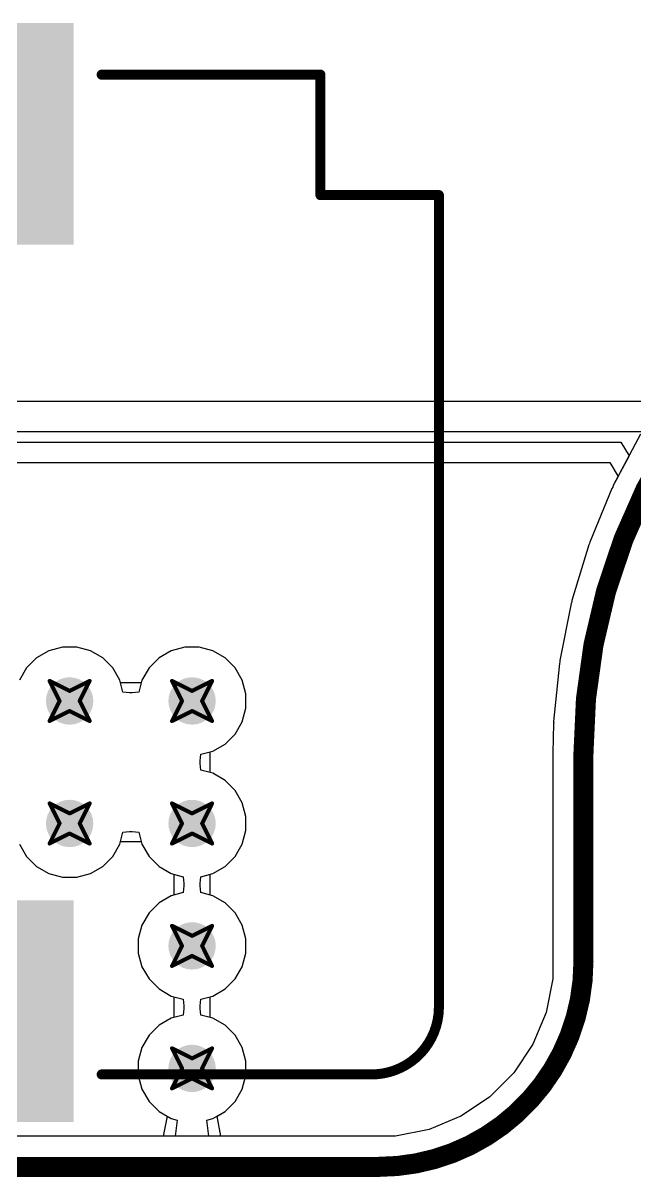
# Model space of a CAD drawing. Header units: inches. Extents: x -36 to 349, y -11 to 240.
# Drawn here: x 76.41 to 84.15, y -11.13 to 3.47 of the extents above; entities that cross this region are included whole.
import ezdxf

# ---------------------------------------------------------------- set-up
doc = ezdxf.new("R2010")
doc.units = ezdxf.units.IN
for name, color, linetype in [('Board Outline', 216, 'Continuous'), ('Bottom Layer', 5, 'Continuous'), ('Drill Drawing', 1, 'Continuous'), ('Layer 1', 16, 'Continuous'), ('Layer 2', 76, 'Continuous'), ('Top Layer', 1, 'Continuous'), ('Top Overlay', 2, 'Continuous'), ('Top Paste', 8, 'Continuous'), ('Top Solder', 216, 'Continuous'), ('Via Holes', 16, 'Continuous')]:
    doc.layers.add(name, color=color, linetype=linetype)

# ---------------------------------------------------------------- blocks, each defined once
blk = doc.blocks.new('SLF12575T_221M1R3_PF_326')
at = {"layer": 'Top Layer'}
for points in [[(-6.85, 1.6), (-4.25, 1.6), (-4.25, -1.6), (-6.85, -1.6)], [(4.25, 1.6), (6.85, 1.6), (6.85, -1.6), (4.25, -1.6)]]:
    blk.add_hatch(color=1, dxfattribs=at).paths.add_polyline_path(points)
at = {"layer": 'Top Paste'}
for points in [[(-6.85, 1.6), (-4.25, 1.6), (-4.25, -1.6), (-6.85, -1.6)], [(4.25, 1.6), (6.85, 1.6), (6.85, -1.6), (4.25, -1.6)]]:
    blk.add_hatch(color=8, dxfattribs=at).paths.add_polyline_path(points)
at = {"layer": 'Top Solder'}
for points in [[(-6.952, 1.702), (-4.148, 1.702), (-4.148, -1.702), (-6.952, -1.702)], [(4.148, 1.702), (6.952, 1.702), (6.952, -1.702), (4.148, -1.702)]]:
    blk.add_hatch(color=216, dxfattribs=at).paths.add_polyline_path(points)
at = {"layer": 'Top Overlay'}
for points in [[(-4.775, 4.826, 0.127, 0.127, 0), (-4.775, 6.325, 0.127, 0.127, 0)], [(5.512, 6.325, 0.127, 0.127, 0), (-4.775, 6.325, 0.127, 0.127, 0)], [(5.512, 6.325, 0.127, 0.127, -0.414214), (6.35, 5.461, 0.127, 0.127, 0)], [(6.35, 2.057, 0.127, 0.127, 0), (6.35, 5.461, 0.127, 0.127, 0)], [(-6.299, 2.057, 0.127, 0.127, 0), (-6.299, 4.826, 0.127, 0.127, 0)], [(-4.775, 4.826, 0.127, 0.127, 0), (-6.299, 4.826, 0.127, 0.127, 0)], [(-6.35, -5.461, 0.127, 0.127, 0), (-6.35, -2.057, 0.127, 0.127, 0)], [(6.35, -5.461, 0.127, 0.127, 0), (6.35, -2.057, 0.127, 0.127, 0)], [(-5.512, -6.325, 0.127, 0.127, -0.414214), (-6.35, -5.461, 0.127, 0.127, 0)], [(6.35, -5.461, 0.127, 0.127, -0.414214), (5.512, -6.325, 0.127, 0.127, 0)], [(5.512, -6.325, 0.127, 0.127, 0), (-5.512, -6.325, 0.127, 0.127, 0)]]:
    blk.add_lwpolyline(points, format="xyseb", dxfattribs=at)
for points in [[(-4.807, 6.325, 0.0635, 0.0635, 1), (-4.743, 6.325, 0.0635, 0.0635, 1)], [(-4.807, 6.325, 0.0635, 0.0635, 1), (-4.743, 6.325, 0.0635, 0.0635, 1)], [(5.48, 6.325, 0.0635, 0.0635, 1), (5.544, 6.325, 0.0635, 0.0635, 1)], [(5.48, 6.325, 0.0635, 0.0635, 1), (5.544, 6.325, 0.0635, 0.0635, 1)], [(6.318, 5.461, 0.0635, 0.0635, 1), (6.382, 5.461, 0.0635, 0.0635, 1)], [(6.318, 5.461, 0.0635, 0.0635, 1), (6.382, 5.461, 0.0635, 0.0635, 1)], [(-6.331, 4.826, 0.0635, 0.0635, 1), (-6.267, 4.826, 0.0635, 0.0635, 1)], [(-6.331, 4.826, 0.0635, 0.0635, 1), (-6.267, 4.826, 0.0635, 0.0635, 1)], [(-4.807, 4.826, 0.0635, 0.0635, 1), (-4.743, 4.826, 0.0635, 0.0635, 1)], [(-4.807, 4.826, 0.0635, 0.0635, 1), (-4.743, 4.826, 0.0635, 0.0635, 1)], [(-6.331, 2.057, 0.0635, 0.0635, 1), (-6.267, 2.057, 0.0635, 0.0635, 1)], [(6.318, 2.057, 0.0635, 0.0635, 1), (6.382, 2.057, 0.0635, 0.0635, 1)], [(-6.382, -2.057, 0.0635, 0.0635, 1), (-6.318, -2.057, 0.0635, 0.0635, 1)], [(6.318, -2.057, 0.0635, 0.0635, 1), (6.382, -2.057, 0.0635, 0.0635, 1)], [(-6.382, -5.461, 0.0635, 0.0635, 1), (-6.318, -5.461, 0.0635, 0.0635, 1)], [(-6.382, -5.461, 0.0635, 0.0635, 1), (-6.318, -5.461, 0.0635, 0.0635, 1)], [(6.318, -5.461, 0.0635, 0.0635, 1), (6.382, -5.461, 0.0635, 0.0635, 1)], [(6.318, -5.461, 0.0635, 0.0635, 1), (6.382, -5.461, 0.0635, 0.0635, 1)], [(-5.544, -6.325, 0.0635, 0.0635, 1), (-5.48, -6.325, 0.0635, 0.0635, 1)], [(-5.544, -6.325, 0.0635, 0.0635, 1), (-5.48, -6.325, 0.0635, 0.0635, 1)], [(5.48, -6.325, 0.0635, 0.0635, 1), (5.544, -6.325, 0.0635, 0.0635, 1)], [(5.48, -6.325, 0.0635, 0.0635, 1), (5.544, -6.325, 0.0635, 0.0635, 1)]]:
    blk.add_lwpolyline(points, format="xyseb", close=True, dxfattribs=at)

msp = doc.modelspace()

# ---------------------------------------------------------------- hatches: boundary and pattern name
at = {"layer": 'Bottom Layer'}
h = msp.add_hatch(color=5, dxfattribs=at)
edge = h.paths.add_edge_path()
edge.add_arc((76.996, -5.105), 0.3, 0, 360)
h = msp.add_hatch(color=5, dxfattribs=at)
edge = h.paths.add_edge_path()
edge.add_arc((78.546, -5.105), 0.3, 0, 360)
h = msp.add_hatch(color=5, dxfattribs=at)
edge = h.paths.add_edge_path()
edge.add_arc((76.996, -6.655), 0.3, 0, 360)
h = msp.add_hatch(color=5, dxfattribs=at)
edge = h.paths.add_edge_path()
edge.add_arc((78.546, -6.655), 0.3, 0, 360)
h = msp.add_hatch(color=5, dxfattribs=at)
edge = h.paths.add_edge_path()
edge.add_arc((78.546, -8.204), 0.3, 0, 360)
h = msp.add_hatch(color=5, dxfattribs=at)
edge = h.paths.add_edge_path()
edge.add_arc((78.546, -9.754), 0.3, 0, 360)
at = {"layer": 'Layer 1'}
h = msp.add_hatch(color=16, dxfattribs=at)
edge = h.paths.add_edge_path()
edge.add_arc((76.996, -5.105), 0.3, 0, 360)
h = msp.add_hatch(color=16, dxfattribs=at)
edge = h.paths.add_edge_path()
edge.add_arc((78.546, -5.105), 0.3, 0, 360)
h = msp.add_hatch(color=16, dxfattribs=at)
edge = h.paths.add_edge_path()
edge.add_arc((76.996, -6.655), 0.3, 0, 360)
h = msp.add_hatch(color=16, dxfattribs=at)
edge = h.paths.add_edge_path()
edge.add_arc((78.546, -6.655), 0.3, 0, 360)
h = msp.add_hatch(color=16, dxfattribs=at)
edge = h.paths.add_edge_path()
edge.add_arc((78.546, -8.204), 0.3, 0, 360)
h = msp.add_hatch(color=16, dxfattribs=at)
edge = h.paths.add_edge_path()
edge.add_arc((78.546, -9.754), 0.3, 0, 360)
at = {"layer": 'Layer 2'}
h = msp.add_hatch(color=76, dxfattribs=at)
edge = h.paths.add_edge_path()
edge.add_arc((76.996, -5.105), 0.3, 0, 360)
h = msp.add_hatch(color=76, dxfattribs=at)
edge = h.paths.add_edge_path()
edge.add_arc((78.546, -5.105), 0.3, 0, 360)
h = msp.add_hatch(color=76, dxfattribs=at)
edge = h.paths.add_edge_path()
edge.add_arc((76.996, -6.655), 0.3, 0, 360)
h = msp.add_hatch(color=76, dxfattribs=at)
edge = h.paths.add_edge_path()
edge.add_arc((78.546, -6.655), 0.3, 0, 360)
h = msp.add_hatch(color=76, dxfattribs=at)
edge = h.paths.add_edge_path()
edge.add_arc((78.546, -8.204), 0.3, 0, 360)
h = msp.add_hatch(color=76, dxfattribs=at)
edge = h.paths.add_edge_path()
edge.add_arc((78.546, -9.754), 0.3, 0, 360)
at = {"layer": 'Top Layer'}
h = msp.add_hatch(color=1, dxfattribs=at)
edge = h.paths.add_edge_path()
edge.add_arc((76.996, -5.105), 0.3, 0, 360)
h = msp.add_hatch(color=1, dxfattribs=at)
edge = h.paths.add_edge_path()
edge.add_arc((78.546, -5.105), 0.3, 0, 360)
h = msp.add_hatch(color=1, dxfattribs=at)
edge = h.paths.add_edge_path()
edge.add_arc((76.996, -6.655), 0.3, 0, 360)
h = msp.add_hatch(color=1, dxfattribs=at)
edge = h.paths.add_edge_path()
edge.add_arc((78.546, -6.655), 0.3, 0, 360)
h = msp.add_hatch(color=1, dxfattribs=at)
edge = h.paths.add_edge_path()
edge.add_arc((78.546, -8.204), 0.3, 0, 360)
h = msp.add_hatch(color=1, dxfattribs=at)
edge = h.paths.add_edge_path()
edge.add_arc((78.546, -9.754), 0.3, 0, 360)
at = {"layer": 'Via Holes'}
h = msp.add_hatch(color=7, dxfattribs=at)
edge = h.paths.add_edge_path()
edge.add_arc((76.996, -5.105), 0.15, 0, 360)
h = msp.add_hatch(color=7, dxfattribs=at)
edge = h.paths.add_edge_path()
edge.add_arc((78.546, -5.105), 0.15, 0, 360)
h = msp.add_hatch(color=7, dxfattribs=at)
edge = h.paths.add_edge_path()
edge.add_arc((76.996, -6.655), 0.15, 0, 360)
h = msp.add_hatch(color=7, dxfattribs=at)
edge = h.paths.add_edge_path()
edge.add_arc((78.546, -6.655), 0.15, 0, 360)
h = msp.add_hatch(color=7, dxfattribs=at)
edge = h.paths.add_edge_path()
edge.add_arc((78.546, -8.204), 0.15, 0, 360)
h = msp.add_hatch(color=7, dxfattribs=at)
edge = h.paths.add_edge_path()
edge.add_arc((78.546, -9.754), 0.15, 0, 360)

# ---------------------------------------------------------------- linework, layer by layer
at = {"layer": 'Board Outline'}
for points in [[(83.5, -5.77, 0.254, 0.254, -0.414214), (91, 1.73, 0.254, 0.254, 0)], [(83.5, -8.403, 0.254, 0.254, 0), (83.5, -5.77, 0.254, 0.254, 0)], [(83.5, -8.403, 0.254, 0.254, -0.414214), (80.903, -11, 0.254, 0.254, 0)], [(-2.521, -11, 0.254, 0.254, 0), (80.911, -11, 0.254, 0.254, 0)]]:
    msp.add_lwpolyline(points, format="xyseb", dxfattribs=at)
for points in [[(83.437, -5.77, 0.127, 0.127, 1), (83.564, -5.77, 0.127, 0.127, 1)], [(83.437, -5.77, 0.127, 0.127, 1), (83.564, -5.77, 0.127, 0.127, 1)], [(83.437, -8.403, 0.127, 0.127, 1), (83.564, -8.403, 0.127, 0.127, 1)], [(83.437, -8.403, 0.127, 0.127, 1), (83.564, -8.403, 0.127, 0.127, 1)], [(80.839, -11, 0.127, 0.127, 1), (80.966, -11, 0.127, 0.127, 1)], [(80.847, -11, 0.127, 0.127, 1), (80.974, -11, 0.127, 0.127, 1)]]:
    msp.add_lwpolyline(points, format="xyseb", close=True, dxfattribs=at)
at = {"layer": 'Bottom Layer'}
for p, q in [((84.243, -1.702), (39.095, -1.702)), ((56.164, -2.09), (83.835, -2.09)), ((83.835, -2.09), (83.939, -2.264)), ((83.939, -2.264), (83.877, -2.38)), ((83.861, -2.415), (83.58, -3.095)), ((83.872, -2.399), (83.861, -2.415)), ((83.877, -2.38), (83.872, -2.399)), ((83.567, -3.131), (83.353, -3.835)), ((83.576, -3.114), (83.567, -3.131)), ((83.58, -3.095), (83.576, -3.114)), ((83.344, -3.872), (83.2, -4.594)), ((83.351, -3.854), (83.344, -3.872)), ((83.353, -3.835), (83.351, -3.854)), ((76.734, -4.471), (76.578, -4.56)), ((76.907, -4.424), (76.734, -4.471)), ((77.086, -4.424), (76.907, -4.424)), ((77.259, -4.471), (77.086, -4.424)), ((77.415, -4.56), (77.259, -4.471)), ((78.283, -4.471), (78.128, -4.56)), ((78.456, -4.424), (78.283, -4.471)), ((78.635, -4.424), (78.456, -4.424)), ((78.809, -4.471), (78.635, -4.424)), ((78.964, -4.56), (78.809, -4.471)), ((76.578, -4.56), (76.451, -4.687)), ((77.541, -4.687), (77.415, -4.56)), ((78.128, -4.56), (78.001, -4.687)), ((79.091, -4.687), (78.964, -4.56)), ((83.195, -4.631), (83.122, -5.364)), ((83.2, -4.613), (83.195, -4.631)), ((83.2, -4.594), (83.2, -4.613)), ((76.451, -4.687), (76.362, -4.843)), ((77.631, -4.843), (77.541, -4.687)), ((78.001, -4.687), (77.911, -4.843)), ((79.18, -4.843), (79.091, -4.687)), ((77.671, -4.993), (77.631, -4.843)), ((77.911, -4.843), (77.871, -4.993)), ((79.227, -5.016), (79.18, -4.843)), ((77.755, -5.003), (77.671, -4.993)), ((77.787, -5.003), (77.755, -5.003)), ((77.871, -4.993), (77.787, -5.003)), ((79.227, -5.195), (79.227, -5.016)), ((79.18, -5.368), (79.227, -5.195)), ((79.091, -5.524), (79.18, -5.368)), ((83.121, -5.392), (83.112, -5.76)), ((83.124, -5.378), (83.121, -5.392)), ((83.122, -5.364), (83.124, -5.378)), ((78.964, -5.65), (79.091, -5.524)), ((78.809, -5.74), (78.964, -5.65)), ((78.648, -5.864), (78.658, -5.78)), ((78.658, -5.78), (78.809, -5.74)), ((83.112, -5.76), (83.112, -5.765)), ((83.112, -5.765), (83.112, -5.77)), ((83.112, -5.77), (83.112, -8.403)), ((78.648, -5.896), (78.648, -5.864)), ((78.658, -5.98), (78.648, -5.896)), ((78.809, -6.02), (78.658, -5.98)), ((78.964, -6.11), (78.809, -6.02)), ((79.091, -6.237), (78.964, -6.11)), ((79.18, -6.392), (79.091, -6.237)), ((79.227, -6.565), (79.18, -6.392)), ((79.227, -6.744), (79.227, -6.565)), ((77.631, -6.918), (77.671, -6.767)), ((77.671, -6.767), (77.755, -6.757)), ((77.755, -6.757), (77.787, -6.757)), ((77.787, -6.757), (77.871, -6.767)), ((77.871, -6.767), (77.911, -6.918)), ((79.18, -6.918), (79.227, -6.744)), ((76.362, -6.918), (76.451, -7.073)), ((77.541, -7.073), (77.631, -6.918)), ((77.911, -6.918), (78.001, -7.073)), ((79.091, -7.073), (79.18, -6.918)), ((76.451, -7.073), (76.578, -7.2)), ((77.415, -7.2), (77.541, -7.073)), ((78.001, -7.073), (78.128, -7.2)), ((78.964, -7.2), (79.091, -7.073)), ((76.578, -7.2), (76.734, -7.289)), ((76.734, -7.289), (76.907, -7.336)), ((77.086, -7.336), (77.259, -7.289)), ((77.259, -7.289), (77.415, -7.2)), ((78.128, -7.2), (78.283, -7.289)), ((78.283, -7.289), (78.433, -7.33)), ((78.658, -7.33), (78.809, -7.289)), ((78.809, -7.289), (78.964, -7.2)), ((76.907, -7.336), (77.086, -7.336)), ((78.433, -7.33), (78.443, -7.414)), ((78.443, -7.445), (78.433, -7.529)), ((78.443, -7.414), (78.443, -7.445)), ((78.648, -7.414), (78.658, -7.33)), ((78.648, -7.445), (78.648, -7.414)), ((78.658, -7.529), (78.648, -7.445)), ((78.283, -7.57), (78.128, -7.659)), ((78.433, -7.529), (78.283, -7.57)), ((78.809, -7.57), (78.658, -7.529)), ((78.964, -7.659), (78.809, -7.57)), ((78.128, -7.659), (78.001, -7.786)), ((79.091, -7.786), (78.964, -7.659)), ((78.001, -7.786), (77.911, -7.941)), ((79.18, -7.941), (79.091, -7.786)), ((77.911, -7.941), (77.865, -8.115)), ((79.227, -8.115), (79.18, -7.941)), ((77.865, -8.115), (77.865, -8.294)), ((79.227, -8.294), (79.227, -8.115)), ((77.865, -8.294), (77.911, -8.467)), ((79.18, -8.467), (79.227, -8.294)), ((77.911, -8.467), (78.001, -8.622)), ((79.091, -8.622), (79.18, -8.467)), ((83.112, -8.403), (83.112, -8.62)), ((78.001, -8.622), (78.128, -8.749)), ((78.128, -8.749), (78.283, -8.839)), ((78.809, -8.839), (78.964, -8.749)), ((78.964, -8.749), (79.091, -8.622)), ((83.112, -8.62), (83.027, -9.047)), ((78.283, -8.839), (78.433, -8.879)), ((78.433, -8.879), (78.443, -8.963)), ((78.648, -8.963), (78.658, -8.879)), ((78.658, -8.879), (78.809, -8.839)), ((78.443, -8.995), (78.433, -9.079)), ((78.443, -8.963), (78.443, -8.995)), ((78.648, -8.995), (78.648, -8.963)), ((78.658, -9.079), (78.648, -8.995)), ((83.027, -9.047), (82.86, -9.449)), ((78.283, -9.119), (78.128, -9.209)), ((78.433, -9.079), (78.283, -9.119)), ((78.809, -9.119), (78.658, -9.079)), ((78.964, -9.209), (78.809, -9.119)), ((78.001, -9.335), (77.911, -9.491)), ((78.128, -9.209), (78.001, -9.335)), ((79.091, -9.335), (78.964, -9.209)), ((79.18, -9.491), (79.091, -9.335)), ((82.86, -9.449), (82.618, -9.811)), ((77.911, -9.491), (77.865, -9.664)), ((79.227, -9.664), (79.18, -9.491)), ((77.865, -9.664), (77.865, -9.843)), ((79.227, -9.843), (79.227, -9.664)), ((77.865, -9.843), (77.911, -10.016)), ((79.18, -10.016), (79.227, -9.843)), ((82.618, -9.811), (82.311, -10.118)), ((77.911, -10.016), (78.001, -10.172)), ((79.091, -10.172), (79.18, -10.016)), ((78.001, -10.172), (78.128, -10.299)), ((78.964, -10.299), (79.091, -10.172)), ((82.311, -10.118), (81.949, -10.36)), ((78.128, -10.299), (78.283, -10.388)), ((78.809, -10.388), (78.964, -10.299)), ((81.949, -10.36), (81.547, -10.527)), ((78.283, -10.388), (78.359, -10.409)), ((78.359, -10.409), (78.332, -10.612)), ((78.733, -10.409), (78.809, -10.388)), ((78.759, -10.612), (78.733, -10.409)), ((78.332, -10.612), (74.111, -10.612)), ((80.903, -10.612), (78.759, -10.612)), ((81.12, -10.612), (80.903, -10.612)), ((81.547, -10.527), (81.12, -10.612))]:
    msp.add_line(p, q, dxfattribs=at)
at = {"layer": 'Drill Drawing'}
for points in [[(76.742, -4.851, 0.0508, 0.0508, 0), (76.996, -4.978, 0.0508, 0.0508, 0)], [(76.742, -4.851, 0.0508, 0.0508, 0), (76.869, -5.105, 0.0508, 0.0508, 0)], [(76.996, -4.978, 0.0508, 0.0508, 0), (77.25, -4.851, 0.0508, 0.0508, 0)], [(77.123, -5.105, 0.0508, 0.0508, 0), (77.25, -4.851, 0.0508, 0.0508, 0)], [(78.292, -4.851, 0.0508, 0.0508, 0), (78.546, -4.978, 0.0508, 0.0508, 0)], [(78.292, -4.851, 0.0508, 0.0508, 0), (78.419, -5.105, 0.0508, 0.0508, 0)], [(78.546, -4.978, 0.0508, 0.0508, 0), (78.8, -4.851, 0.0508, 0.0508, 0)], [(78.673, -5.105, 0.0508, 0.0508, 0), (78.8, -4.851, 0.0508, 0.0508, 0)], [(76.742, -5.359, 0.0508, 0.0508, 0), (76.869, -5.105, 0.0508, 0.0508, 0)], [(77.123, -5.105, 0.0508, 0.0508, 0), (77.25, -5.359, 0.0508, 0.0508, 0)], [(78.292, -5.359, 0.0508, 0.0508, 0), (78.419, -5.105, 0.0508, 0.0508, 0)], [(78.673, -5.105, 0.0508, 0.0508, 0), (78.8, -5.359, 0.0508, 0.0508, 0)], [(76.742, -5.359, 0.0508, 0.0508, 0), (76.996, -5.232, 0.0508, 0.0508, 0)], [(76.996, -5.232, 0.0508, 0.0508, 0), (77.25, -5.359, 0.0508, 0.0508, 0)], [(78.292, -5.359, 0.0508, 0.0508, 0), (78.546, -5.232, 0.0508, 0.0508, 0)], [(78.546, -5.232, 0.0508, 0.0508, 0), (78.8, -5.359, 0.0508, 0.0508, 0)], [(76.742, -6.401, 0.0508, 0.0508, 0), (76.996, -6.528, 0.0508, 0.0508, 0)], [(76.742, -6.401, 0.0508, 0.0508, 0), (76.869, -6.655, 0.0508, 0.0508, 0)], [(76.996, -6.528, 0.0508, 0.0508, 0), (77.25, -6.401, 0.0508, 0.0508, 0)], [(77.123, -6.655, 0.0508, 0.0508, 0), (77.25, -6.401, 0.0508, 0.0508, 0)], [(78.292, -6.401, 0.0508, 0.0508, 0), (78.546, -6.528, 0.0508, 0.0508, 0)], [(78.292, -6.401, 0.0508, 0.0508, 0), (78.419, -6.655, 0.0508, 0.0508, 0)], [(78.546, -6.528, 0.0508, 0.0508, 0), (78.8, -6.401, 0.0508, 0.0508, 0)], [(78.673, -6.655, 0.0508, 0.0508, 0), (78.8, -6.401, 0.0508, 0.0508, 0)], [(76.742, -6.909, 0.0508, 0.0508, 0), (76.869, -6.655, 0.0508, 0.0508, 0)], [(77.123, -6.655, 0.0508, 0.0508, 0), (77.25, -6.909, 0.0508, 0.0508, 0)], [(78.292, -6.909, 0.0508, 0.0508, 0), (78.419, -6.655, 0.0508, 0.0508, 0)], [(78.673, -6.655, 0.0508, 0.0508, 0), (78.8, -6.909, 0.0508, 0.0508, 0)], [(76.742, -6.909, 0.0508, 0.0508, 0), (76.996, -6.782, 0.0508, 0.0508, 0)], [(76.996, -6.782, 0.0508, 0.0508, 0), (77.25, -6.909, 0.0508, 0.0508, 0)], [(78.292, -6.909, 0.0508, 0.0508, 0), (78.546, -6.782, 0.0508, 0.0508, 0)], [(78.546, -6.782, 0.0508, 0.0508, 0), (78.8, -6.909, 0.0508, 0.0508, 0)], [(78.292, -7.95, 0.0508, 0.0508, 0), (78.546, -8.077, 0.0508, 0.0508, 0)], [(78.292, -7.95, 0.0508, 0.0508, 0), (78.419, -8.204, 0.0508, 0.0508, 0)], [(78.546, -8.077, 0.0508, 0.0508, 0), (78.8, -7.95, 0.0508, 0.0508, 0)], [(78.673, -8.204, 0.0508, 0.0508, 0), (78.8, -7.95, 0.0508, 0.0508, 0)], [(78.292, -8.458, 0.0508, 0.0508, 0), (78.419, -8.204, 0.0508, 0.0508, 0)], [(78.292, -8.458, 0.0508, 0.0508, 0), (78.546, -8.331, 0.0508, 0.0508, 0)], [(78.546, -8.331, 0.0508, 0.0508, 0), (78.8, -8.458, 0.0508, 0.0508, 0)], [(78.673, -8.204, 0.0508, 0.0508, 0), (78.8, -8.458, 0.0508, 0.0508, 0)], [(78.292, -9.5, 0.0508, 0.0508, 0), (78.546, -9.627, 0.0508, 0.0508, 0)], [(78.292, -9.5, 0.0508, 0.0508, 0), (78.419, -9.754, 0.0508, 0.0508, 0)], [(78.546, -9.627, 0.0508, 0.0508, 0), (78.8, -9.5, 0.0508, 0.0508, 0)], [(78.673, -9.754, 0.0508, 0.0508, 0), (78.8, -9.5, 0.0508, 0.0508, 0)], [(78.292, -10.008, 0.0508, 0.0508, 0), (78.419, -9.754, 0.0508, 0.0508, 0)], [(78.673, -9.754, 0.0508, 0.0508, 0), (78.8, -10.008, 0.0508, 0.0508, 0)], [(78.292, -10.008, 0.0508, 0.0508, 0), (78.546, -9.881, 0.0508, 0.0508, 0)], [(78.546, -9.881, 0.0508, 0.0508, 0), (78.8, -10.008, 0.0508, 0.0508, 0)]]:
    msp.add_lwpolyline(points, format="xyseb", dxfattribs=at)
for points in [[(76.73, -4.851, 0.0254, 0.0254, 1), (76.755, -4.851, 0.0254, 0.0254, 1)], [(76.73, -4.851, 0.0254, 0.0254, 1), (76.755, -4.851, 0.0254, 0.0254, 1)], [(76.984, -4.978, 0.0254, 0.0254, 1), (77.009, -4.978, 0.0254, 0.0254, 1)], [(76.984, -4.978, 0.0254, 0.0254, 1), (77.009, -4.978, 0.0254, 0.0254, 1)], [(77.238, -4.851, 0.0254, 0.0254, 1), (77.263, -4.851, 0.0254, 0.0254, 1)], [(77.238, -4.851, 0.0254, 0.0254, 1), (77.263, -4.851, 0.0254, 0.0254, 1)], [(78.279, -4.851, 0.0254, 0.0254, 1), (78.304, -4.851, 0.0254, 0.0254, 1)], [(78.279, -4.851, 0.0254, 0.0254, 1), (78.304, -4.851, 0.0254, 0.0254, 1)], [(78.533, -4.978, 0.0254, 0.0254, 1), (78.558, -4.978, 0.0254, 0.0254, 1)], [(78.533, -4.978, 0.0254, 0.0254, 1), (78.558, -4.978, 0.0254, 0.0254, 1)], [(78.787, -4.851, 0.0254, 0.0254, 1), (78.812, -4.851, 0.0254, 0.0254, 1)], [(78.787, -4.851, 0.0254, 0.0254, 1), (78.812, -4.851, 0.0254, 0.0254, 1)], [(76.857, -5.105, 0.0254, 0.0254, 1), (76.882, -5.105, 0.0254, 0.0254, 1)], [(76.857, -5.105, 0.0254, 0.0254, 1), (76.882, -5.105, 0.0254, 0.0254, 1)], [(77.111, -5.105, 0.0254, 0.0254, 1), (77.136, -5.105, 0.0254, 0.0254, 1)], [(77.111, -5.105, 0.0254, 0.0254, 1), (77.136, -5.105, 0.0254, 0.0254, 1)], [(78.406, -5.105, 0.0254, 0.0254, 1), (78.431, -5.105, 0.0254, 0.0254, 1)], [(78.406, -5.105, 0.0254, 0.0254, 1), (78.431, -5.105, 0.0254, 0.0254, 1)], [(78.66, -5.105, 0.0254, 0.0254, 1), (78.685, -5.105, 0.0254, 0.0254, 1)], [(78.66, -5.105, 0.0254, 0.0254, 1), (78.685, -5.105, 0.0254, 0.0254, 1)], [(76.984, -5.232, 0.0254, 0.0254, 1), (77.009, -5.232, 0.0254, 0.0254, 1)], [(76.984, -5.232, 0.0254, 0.0254, 1), (77.009, -5.232, 0.0254, 0.0254, 1)], [(78.533, -5.232, 0.0254, 0.0254, 1), (78.558, -5.232, 0.0254, 0.0254, 1)], [(78.533, -5.232, 0.0254, 0.0254, 1), (78.558, -5.232, 0.0254, 0.0254, 1)], [(76.73, -5.359, 0.0254, 0.0254, 1), (76.755, -5.359, 0.0254, 0.0254, 1)], [(76.73, -5.359, 0.0254, 0.0254, 1), (76.755, -5.359, 0.0254, 0.0254, 1)], [(77.238, -5.359, 0.0254, 0.0254, 1), (77.263, -5.359, 0.0254, 0.0254, 1)], [(77.238, -5.359, 0.0254, 0.0254, 1), (77.263, -5.359, 0.0254, 0.0254, 1)], [(78.279, -5.359, 0.0254, 0.0254, 1), (78.304, -5.359, 0.0254, 0.0254, 1)], [(78.279, -5.359, 0.0254, 0.0254, 1), (78.304, -5.359, 0.0254, 0.0254, 1)], [(78.787, -5.359, 0.0254, 0.0254, 1), (78.812, -5.359, 0.0254, 0.0254, 1)], [(78.787, -5.359, 0.0254, 0.0254, 1), (78.812, -5.359, 0.0254, 0.0254, 1)], [(76.73, -6.401, 0.0254, 0.0254, 1), (76.755, -6.401, 0.0254, 0.0254, 1)], [(76.73, -6.401, 0.0254, 0.0254, 1), (76.755, -6.401, 0.0254, 0.0254, 1)], [(77.238, -6.401, 0.0254, 0.0254, 1), (77.263, -6.401, 0.0254, 0.0254, 1)], [(77.238, -6.401, 0.0254, 0.0254, 1), (77.263, -6.401, 0.0254, 0.0254, 1)], [(78.279, -6.401, 0.0254, 0.0254, 1), (78.304, -6.401, 0.0254, 0.0254, 1)], [(78.279, -6.401, 0.0254, 0.0254, 1), (78.304, -6.401, 0.0254, 0.0254, 1)], [(78.787, -6.401, 0.0254, 0.0254, 1), (78.812, -6.401, 0.0254, 0.0254, 1)], [(78.787, -6.401, 0.0254, 0.0254, 1), (78.812, -6.401, 0.0254, 0.0254, 1)], [(76.984, -6.528, 0.0254, 0.0254, 1), (77.009, -6.528, 0.0254, 0.0254, 1)], [(76.984, -6.528, 0.0254, 0.0254, 1), (77.009, -6.528, 0.0254, 0.0254, 1)], [(78.533, -6.528, 0.0254, 0.0254, 1), (78.558, -6.528, 0.0254, 0.0254, 1)], [(78.533, -6.528, 0.0254, 0.0254, 1), (78.558, -6.528, 0.0254, 0.0254, 1)], [(76.857, -6.655, 0.0254, 0.0254, 1), (76.882, -6.655, 0.0254, 0.0254, 1)], [(76.857, -6.655, 0.0254, 0.0254, 1), (76.882, -6.655, 0.0254, 0.0254, 1)], [(77.111, -6.655, 0.0254, 0.0254, 1), (77.136, -6.655, 0.0254, 0.0254, 1)], [(77.111, -6.655, 0.0254, 0.0254, 1), (77.136, -6.655, 0.0254, 0.0254, 1)], [(78.406, -6.655, 0.0254, 0.0254, 1), (78.431, -6.655, 0.0254, 0.0254, 1)], [(78.406, -6.655, 0.0254, 0.0254, 1), (78.431, -6.655, 0.0254, 0.0254, 1)], [(78.66, -6.655, 0.0254, 0.0254, 1), (78.685, -6.655, 0.0254, 0.0254, 1)], [(78.66, -6.655, 0.0254, 0.0254, 1), (78.685, -6.655, 0.0254, 0.0254, 1)], [(76.984, -6.782, 0.0254, 0.0254, 1), (77.009, -6.782, 0.0254, 0.0254, 1)], [(76.984, -6.782, 0.0254, 0.0254, 1), (77.009, -6.782, 0.0254, 0.0254, 1)], [(78.533, -6.782, 0.0254, 0.0254, 1), (78.558, -6.782, 0.0254, 0.0254, 1)], [(78.533, -6.782, 0.0254, 0.0254, 1), (78.558, -6.782, 0.0254, 0.0254, 1)], [(76.73, -6.909, 0.0254, 0.0254, 1), (76.755, -6.909, 0.0254, 0.0254, 1)], [(76.73, -6.909, 0.0254, 0.0254, 1), (76.755, -6.909, 0.0254, 0.0254, 1)], [(77.238, -6.909, 0.0254, 0.0254, 1), (77.263, -6.909, 0.0254, 0.0254, 1)], [(77.238, -6.909, 0.0254, 0.0254, 1), (77.263, -6.909, 0.0254, 0.0254, 1)], [(78.279, -6.909, 0.0254, 0.0254, 1), (78.304, -6.909, 0.0254, 0.0254, 1)], [(78.279, -6.909, 0.0254, 0.0254, 1), (78.304, -6.909, 0.0254, 0.0254, 1)], [(78.787, -6.909, 0.0254, 0.0254, 1), (78.812, -6.909, 0.0254, 0.0254, 1)], [(78.787, -6.909, 0.0254, 0.0254, 1), (78.812, -6.909, 0.0254, 0.0254, 1)], [(78.279, -7.95, 0.0254, 0.0254, 1), (78.304, -7.95, 0.0254, 0.0254, 1)], [(78.279, -7.95, 0.0254, 0.0254, 1), (78.304, -7.95, 0.0254, 0.0254, 1)], [(78.787, -7.95, 0.0254, 0.0254, 1), (78.812, -7.95, 0.0254, 0.0254, 1)], [(78.787, -7.95, 0.0254, 0.0254, 1), (78.812, -7.95, 0.0254, 0.0254, 1)], [(78.533, -8.077, 0.0254, 0.0254, 1), (78.558, -8.077, 0.0254, 0.0254, 1)], [(78.533, -8.077, 0.0254, 0.0254, 1), (78.558, -8.077, 0.0254, 0.0254, 1)], [(78.406, -8.204, 0.0254, 0.0254, 1), (78.431, -8.204, 0.0254, 0.0254, 1)], [(78.406, -8.204, 0.0254, 0.0254, 1), (78.431, -8.204, 0.0254, 0.0254, 1)], [(78.533, -8.331, 0.0254, 0.0254, 1), (78.558, -8.331, 0.0254, 0.0254, 1)], [(78.533, -8.331, 0.0254, 0.0254, 1), (78.558, -8.331, 0.0254, 0.0254, 1)], [(78.66, -8.204, 0.0254, 0.0254, 1), (78.685, -8.204, 0.0254, 0.0254, 1)], [(78.66, -8.204, 0.0254, 0.0254, 1), (78.685, -8.204, 0.0254, 0.0254, 1)], [(78.279, -8.458, 0.0254, 0.0254, 1), (78.304, -8.458, 0.0254, 0.0254, 1)], [(78.279, -8.458, 0.0254, 0.0254, 1), (78.304, -8.458, 0.0254, 0.0254, 1)], [(78.787, -8.458, 0.0254, 0.0254, 1), (78.812, -8.458, 0.0254, 0.0254, 1)], [(78.787, -8.458, 0.0254, 0.0254, 1), (78.812, -8.458, 0.0254, 0.0254, 1)], [(78.279, -9.5, 0.0254, 0.0254, 1), (78.304, -9.5, 0.0254, 0.0254, 1)], [(78.279, -9.5, 0.0254, 0.0254, 1), (78.304, -9.5, 0.0254, 0.0254, 1)], [(78.787, -9.5, 0.0254, 0.0254, 1), (78.812, -9.5, 0.0254, 0.0254, 1)], [(78.787, -9.5, 0.0254, 0.0254, 1), (78.812, -9.5, 0.0254, 0.0254, 1)], [(78.533, -9.627, 0.0254, 0.0254, 1), (78.558, -9.627, 0.0254, 0.0254, 1)], [(78.533, -9.627, 0.0254, 0.0254, 1), (78.558, -9.627, 0.0254, 0.0254, 1)], [(78.406, -9.754, 0.0254, 0.0254, 1), (78.431, -9.754, 0.0254, 0.0254, 1)], [(78.406, -9.754, 0.0254, 0.0254, 1), (78.431, -9.754, 0.0254, 0.0254, 1)], [(78.66, -9.754, 0.0254, 0.0254, 1), (78.685, -9.754, 0.0254, 0.0254, 1)], [(78.66, -9.754, 0.0254, 0.0254, 1), (78.685, -9.754, 0.0254, 0.0254, 1)], [(78.533, -9.881, 0.0254, 0.0254, 1), (78.558, -9.881, 0.0254, 0.0254, 1)], [(78.533, -9.881, 0.0254, 0.0254, 1), (78.558, -9.881, 0.0254, 0.0254, 1)], [(78.279, -10.008, 0.0254, 0.0254, 1), (78.304, -10.008, 0.0254, 0.0254, 1)], [(78.279, -10.008, 0.0254, 0.0254, 1), (78.304, -10.008, 0.0254, 0.0254, 1)], [(78.787, -10.008, 0.0254, 0.0254, 1), (78.812, -10.008, 0.0254, 0.0254, 1)], [(78.787, -10.008, 0.0254, 0.0254, 1), (78.812, -10.008, 0.0254, 0.0254, 1)]]:
    msp.add_lwpolyline(points, format="xyseb", close=True, dxfattribs=at)
at = {"layer": 'Layer 1'}
for p, q in [((84.224, -1.731), (83.877, -2.38)), ((83.861, -2.415), (83.58, -3.095)), ((83.872, -2.399), (83.861, -2.415)), ((83.877, -2.38), (83.872, -2.399)), ((83.567, -3.131), (83.353, -3.835)), ((83.576, -3.114), (83.567, -3.131)), ((83.58, -3.095), (83.576, -3.114)), ((83.344, -3.872), (83.2, -4.594)), ((83.351, -3.854), (83.344, -3.872)), ((83.353, -3.835), (83.351, -3.854)), ((76.734, -4.471), (76.578, -4.56)), ((76.907, -4.424), (76.734, -4.471)), ((77.086, -4.424), (76.907, -4.424)), ((77.259, -4.471), (77.086, -4.424)), ((77.415, -4.56), (77.259, -4.471)), ((78.283, -4.471), (78.128, -4.56)), ((78.456, -4.424), (78.283, -4.471)), ((78.635, -4.424), (78.456, -4.424)), ((78.809, -4.471), (78.635, -4.424)), ((78.964, -4.56), (78.809, -4.471)), ((76.578, -4.56), (76.451, -4.687)), ((77.541, -4.687), (77.415, -4.56)), ((78.128, -4.56), (78.001, -4.687)), ((79.091, -4.687), (78.964, -4.56)), ((83.195, -4.631), (83.122, -5.364)), ((83.2, -4.613), (83.195, -4.631)), ((83.2, -4.594), (83.2, -4.613)), ((76.451, -4.687), (76.362, -4.843)), ((77.631, -4.843), (77.541, -4.687)), ((78.001, -4.687), (77.911, -4.843)), ((79.18, -4.843), (79.091, -4.687)), ((77.64, -4.875), (77.631, -4.843)), ((77.903, -4.875), (77.64, -4.875)), ((77.911, -4.843), (77.903, -4.875)), ((79.227, -5.016), (79.18, -4.843)), ((79.227, -5.195), (79.227, -5.016)), ((79.18, -5.368), (79.227, -5.195)), ((79.091, -5.524), (79.18, -5.368)), ((83.121, -5.392), (83.112, -5.76)), ((83.124, -5.378), (83.121, -5.392)), ((83.122, -5.364), (83.124, -5.378)), ((78.964, -5.65), (79.091, -5.524)), ((78.809, -5.74), (78.964, -5.65)), ((78.776, -5.749), (78.809, -5.74)), ((78.776, -6.012), (78.776, -5.749)), ((83.112, -5.76), (83.112, -5.765)), ((83.112, -5.765), (83.112, -5.77)), ((83.112, -5.77), (83.112, -8.403)), ((78.809, -6.02), (78.776, -6.012)), ((78.964, -6.11), (78.809, -6.02)), ((79.091, -6.237), (78.964, -6.11)), ((79.18, -6.392), (79.091, -6.237)), ((79.227, -6.565), (79.18, -6.392)), ((79.227, -6.744), (79.227, -6.565)), ((79.18, -6.918), (79.227, -6.744)), ((76.362, -6.918), (76.451, -7.073)), ((77.541, -7.073), (77.631, -6.918)), ((77.631, -6.918), (77.64, -6.885)), ((77.64, -6.885), (77.903, -6.885)), ((77.903, -6.885), (77.911, -6.918)), ((77.911, -6.918), (78.001, -7.073)), ((79.091, -7.073), (79.18, -6.918)), ((76.451, -7.073), (76.578, -7.2)), ((77.415, -7.2), (77.541, -7.073)), ((78.001, -7.073), (78.128, -7.2)), ((78.964, -7.2), (79.091, -7.073)), ((76.578, -7.2), (76.734, -7.289)), ((76.734, -7.289), (76.907, -7.336)), ((77.086, -7.336), (77.259, -7.289)), ((77.259, -7.289), (77.415, -7.2)), ((78.128, -7.2), (78.283, -7.289)), ((78.283, -7.289), (78.315, -7.298)), ((78.315, -7.298), (78.315, -7.561)), ((78.776, -7.298), (78.809, -7.289)), ((78.776, -7.561), (78.776, -7.298)), ((78.809, -7.289), (78.964, -7.2)), ((76.907, -7.336), (77.086, -7.336)), ((78.283, -7.57), (78.128, -7.659)), ((78.315, -7.561), (78.283, -7.57)), ((78.809, -7.57), (78.776, -7.561)), ((78.964, -7.659), (78.809, -7.57)), ((78.128, -7.659), (78.001, -7.786)), ((79.091, -7.786), (78.964, -7.659)), ((78.001, -7.786), (77.911, -7.941)), ((79.18, -7.941), (79.091, -7.786)), ((77.911, -7.941), (77.865, -8.115)), ((79.227, -8.115), (79.18, -7.941)), ((77.865, -8.115), (77.865, -8.294)), ((79.227, -8.294), (79.227, -8.115)), ((77.865, -8.294), (77.911, -8.467)), ((79.18, -8.467), (79.227, -8.294)), ((77.911, -8.467), (78.001, -8.622)), ((79.091, -8.622), (79.18, -8.467)), ((83.112, -8.403), (83.112, -8.62)), ((78.001, -8.622), (78.128, -8.749)), ((78.128, -8.749), (78.283, -8.839)), ((78.809, -8.839), (78.964, -8.749)), ((78.964, -8.749), (79.091, -8.622)), ((83.112, -8.62), (83.027, -9.047)), ((78.283, -8.839), (78.315, -8.847)), ((78.315, -8.847), (78.315, -9.11)), ((78.776, -8.847), (78.809, -8.839)), ((78.776, -9.11), (78.776, -8.847)), ((83.027, -9.047), (82.86, -9.449)), ((78.283, -9.119), (78.128, -9.209)), ((78.315, -9.11), (78.283, -9.119)), ((78.809, -9.119), (78.776, -9.11)), ((78.964, -9.209), (78.809, -9.119)), ((78.001, -9.335), (77.911, -9.491)), ((78.128, -9.209), (78.001, -9.335)), ((79.091, -9.335), (78.964, -9.209)), ((79.18, -9.491), (79.091, -9.335)), ((82.86, -9.449), (82.618, -9.811)), ((77.911, -9.491), (77.865, -9.664)), ((79.227, -9.664), (79.18, -9.491)), ((77.865, -9.664), (77.865, -9.843)), ((79.227, -9.843), (79.227, -9.664)), ((77.865, -9.843), (77.911, -10.016)), ((79.18, -10.016), (79.227, -9.843)), ((82.618, -9.811), (82.311, -10.118)), ((77.911, -10.016), (78.001, -10.172)), ((79.091, -10.172), (79.18, -10.016)), ((78.001, -10.172), (78.128, -10.299)), ((78.964, -10.299), (79.091, -10.172)), ((82.311, -10.118), (81.949, -10.36)), ((78.128, -10.299), (78.23, -10.358)), ((78.23, -10.358), (78.182, -10.612)), ((78.862, -10.358), (78.964, -10.299)), ((78.91, -10.612), (78.862, -10.358)), ((81.949, -10.36), (81.547, -10.527)), ((78.182, -10.612), (74.262, -10.612)), ((80.903, -10.612), (78.91, -10.612)), ((81.12, -10.612), (80.903, -10.612)), ((81.547, -10.527), (81.12, -10.612))]:
    msp.add_line(p, q, dxfattribs=at)
at = {"layer": 'Layer 2'}
for p, q in [((84.224, -1.731), (83.877, -2.38)), ((83.861, -2.415), (83.58, -3.095)), ((83.872, -2.399), (83.861, -2.415)), ((83.877, -2.38), (83.872, -2.399)), ((83.567, -3.131), (83.353, -3.835)), ((83.576, -3.114), (83.567, -3.131)), ((83.58, -3.095), (83.576, -3.114)), ((83.344, -3.872), (83.2, -4.594)), ((83.351, -3.854), (83.344, -3.872)), ((83.353, -3.835), (83.351, -3.854)), ((83.195, -4.631), (83.122, -5.364)), ((83.2, -4.613), (83.195, -4.631)), ((83.2, -4.594), (83.2, -4.613)), ((83.121, -5.392), (83.112, -5.76)), ((83.124, -5.378), (83.121, -5.392)), ((83.122, -5.364), (83.124, -5.378)), ((83.112, -5.76), (83.112, -5.765)), ((83.112, -5.765), (83.112, -5.77)), ((83.112, -5.77), (83.112, -8.403)), ((83.112, -8.403), (83.112, -8.62)), ((83.112, -8.62), (83.027, -9.047)), ((83.027, -9.047), (82.86, -9.449)), ((82.86, -9.449), (82.618, -9.811)), ((82.618, -9.811), (82.311, -10.118)), ((82.311, -10.118), (81.949, -10.36)), ((81.949, -10.36), (81.547, -10.527)), ((80.903, -10.612), (-2.521, -10.612)), ((81.12, -10.612), (80.903, -10.612)), ((81.547, -10.527), (81.12, -10.612))]:
    msp.add_line(p, q, dxfattribs=at)
at = {"layer": 'Top Layer'}
for p, q in [((83.473, -1.317), (72.221, -1.317)), ((84.498, -1.318), (83.473, -1.317)), ((71.535, -1.829), (83.975, -1.829)), ((83.975, -1.829), (84.079, -2.003)), ((84.079, -2.003), (83.877, -2.38)), ((83.861, -2.415), (83.58, -3.095)), ((83.872, -2.399), (83.861, -2.415)), ((83.877, -2.38), (83.872, -2.399)), ((83.567, -3.131), (83.353, -3.835)), ((83.576, -3.114), (83.567, -3.131)), ((83.58, -3.095), (83.576, -3.114)), ((83.344, -3.872), (83.2, -4.594)), ((83.351, -3.854), (83.344, -3.872)), ((83.353, -3.835), (83.351, -3.854)), ((83.195, -4.631), (83.122, -5.364)), ((83.2, -4.613), (83.195, -4.631)), ((83.2, -4.594), (83.2, -4.613)), ((83.121, -5.392), (83.112, -5.76)), ((83.124, -5.378), (83.121, -5.392)), ((83.122, -5.364), (83.124, -5.378)), ((83.112, -5.76), (83.112, -5.765)), ((83.112, -5.765), (83.112, -5.77)), ((83.112, -5.77), (83.112, -8.403)), ((83.112, -8.403), (83.112, -8.62)), ((83.112, -8.62), (83.027, -9.047)), ((83.027, -9.047), (82.86, -9.449)), ((82.86, -9.449), (82.618, -9.811)), ((82.618, -9.811), (82.311, -10.118)), ((82.311, -10.118), (81.949, -10.36)), ((81.949, -10.36), (81.547, -10.527)), ((80.903, -10.612), (65.955, -10.612)), ((81.12, -10.612), (80.903, -10.612)), ((81.547, -10.527), (81.12, -10.612))]:
    msp.add_line(p, q, dxfattribs=at)

# ---------------------------------------------------------------- block references
at = {"rotation": 270}
msp.add_blockref('SLF12575T_221M1R3_PF_326', (75.345, -3.48), dxfattribs=at)

doc.saveas('drawing.dxf')
